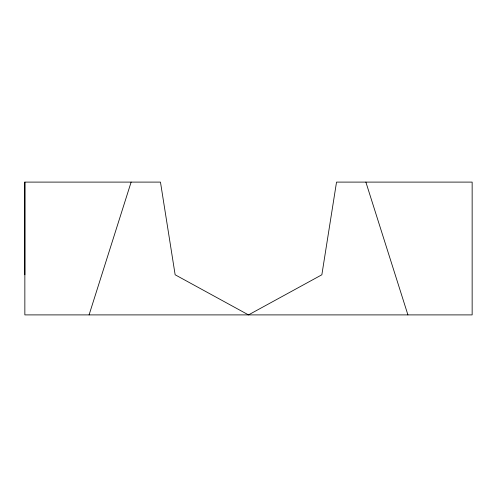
<?xml version="1.0" encoding="UTF-8"?>
<svg xmlns="http://www.w3.org/2000/svg" width="497" height="497" viewBox="0 0 497 497"><rect width="100%" height="100%" fill="white"/><g stroke="black" fill="none" stroke-linecap="round" stroke-linejoin="round"><path stroke-width="0.75" d="M24.85 274.779L24.85 182.101L160.469 182.101L175.143 274.779L248.5 314.899L321.857 274.779L336.531 182.101L472.15 182.101L472.15 314.899L24.85 314.899L24.85 182.101M89.081 314.899L131.127 182.101M365.873 182.101L407.919 314.899"/></g></svg>
